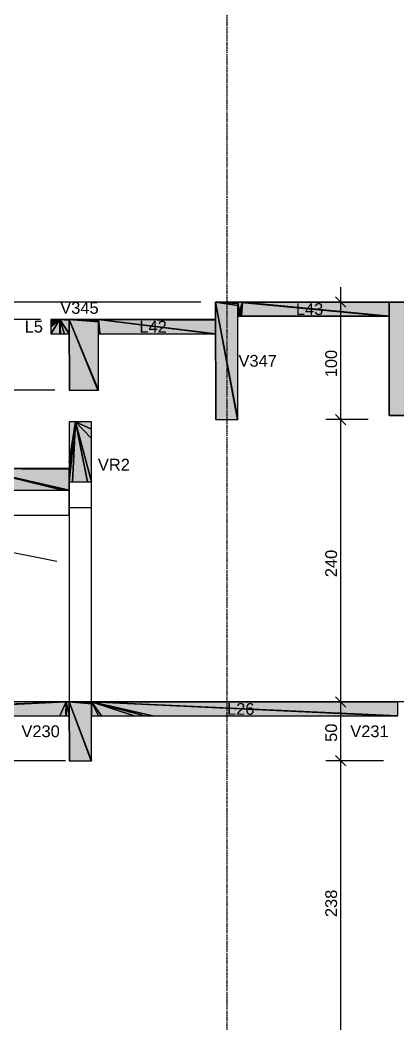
# Model space of a CAD drawing. Extents: x 37185 to 43130, y -8131 to -3926.
# Drawn here: x 38736 to 38950, y -7439 to -6870 of the extents above; entities that cross this region are included whole.
import ezdxf

# ---------------------------------------------------------------- set-up
doc = ezdxf.new("R2010")
doc.units = 0
doc.header["$MEASUREMENT"] = 0
doc.linetypes.add('ESTILO_TQS_0004', pattern=[1.12, 0.5, -0.2, 0.01, -0.2, 0.01, -0.2])
for name, color, linetype in [('48', 4, 'CONTINUOUS'), ('52', 3, 'CONTINUOUS'), ('70', 160, 'CONTINUOUS'), ('74', 2, 'CONTINUOUS'), ('75', 9, 'CONTINUOUS'), ('96', 252, 'CONTINUOUS')]:
    doc.layers.add(name, color=color, linetype=linetype)
doc.styles.add('TQS_ARIAL', font='arial.ttf')

msp = doc.modelspace()

# ---------------------------------------------------------------- linework, layer by layer
at = {"layer": '48', "linetype": 'Continuous'}
for p, q in [((38763.65, -7131.71), (38763.65, -7256.5)), ((38776.32, -7146.41), (38776.32, -7131.71)), ((38776.32, -7256.5), (38776.32, -7131.71)), ((38763.65, -7146.41), (38763.65, -7136.51)), ((38763.65, -7146.41), (38769.43, -7146.41)), ((38763.65, -7150.63), (38763.65, -7146.41)), ((38769.43, -7146.41), (38776.32, -7146.41)), ((38702.26, -7150.63), (38763.65, -7150.63))]:
    msp.add_line(p, q, dxfattribs=at)
msp.add_lwpolyline([(38572.39, -7140.13), (38756.71, -7176.69)], dxfattribs=at)
at = {"layer": '52', "linetype": 'Continuous'}
msp.add_line((39329.32, -7029.84), (38944.99, -7029.84), dxfattribs=at)
for points in [[(38846.65, -7029.84), (38846.65, -7039.84)], [(38944.99, -7029.84), (38859.32, -7029.84), (38846.65, -7029.84)], [(38846.65, -7029.84), (38846.65, -7039.84)], [(38944.99, -7029.84), (38861.99, -7029.84), (38859.32, -7029.84), (38846.65, -7029.84)], [(38944.99, -7037.84), (38944.99, -7030.08), (38944.99, -7030.03), (38944.99, -7029.84)], [(38944.99, -7037.84), (38944.99, -7030.08), (38944.99, -7030.03), (38944.99, -7029.84)], [(38968.32, -7094.25), (38944.99, -7094.25), (38944.99, -7029.84), (39329.32, -7029.84), (39329.32, -7094.25), (39305.99, -7094.25), (39305.99, -7037.59), (38968.32, -7037.59), (38968.32, -7094.25)], [(38859.32, -7037.59), (38944.99, -7037.59), (38944.99, -7094.25), (38968.32, -7094.25), (38968.32, -7037.59), (39305.99, -7037.59), (39305.99, -7094.25), (39329.32, -7094.25), (39329.32, -7037.84)], [(38859.32, -7096.5), (38859.32, -7037.84)], [(38859.32, -7037.84), (38860.38, -7037.84), (38943.38, -7037.84), (38944.99, -7037.84)], [(38859.32, -7096.5), (38859.32, -7037.84)], [(38859.32, -7037.84), (38860.38, -7037.84), (38861.43, -7037.84), (38944.43, -7037.84), (38944.99, -7037.84)], [(38846.65, -7039.84), (38780.32, -7039.84), (38763.65, -7039.84), (38758.36, -7039.84), (38753.32, -7039.84)], [(38753.32, -7039.84), (38753.32, -7040.98), (38753.32, -7043.93), (38753.32, -7047.84)], [(38753.32, -7047.84), (38758.36, -7047.84), (38758.78, -7047.84), (38761.01, -7047.84), (38763.65, -7047.84)], [(38763.65, -7047.84), (38763.65, -7079.84)], [(38780.32, -7079.84), (38780.32, -7047.84)], [(38780.32, -7047.84), (38781.14, -7047.84), (38845.41, -7047.84), (38846.65, -7047.84)], [(38846.65, -7047.84), (38846.65, -7096.5)], [(38846.65, -7047.84), (38846.65, -7096.5)], [(38763.65, -7079.84), (38763.87, -7079.84), (38780.02, -7079.84), (38780.32, -7079.84)], [(38776.32, -7097.73), (38767.21, -7097.73), (38763.65, -7097.73)], [(38763.65, -7097.73), (38763.65, -7120.71), (38763.65, -7124.3)], [(38776.32, -7131.71), (38776.32, -7107.28), (38776.32, -7101.94), (38776.32, -7097.73)], [(38846.65, -7096.5), (38846.81, -7096.5), (38859.08, -7096.5), (38859.32, -7096.5)], [(38846.65, -7096.5), (38846.81, -7096.5), (38859.08, -7096.5), (38859.32, -7096.5)], [(38763.65, -7124.3), (38709.86, -7124.3), (38388.02, -7124.3)], [(38763.65, -7131.71), (38765.52, -7131.71), (38774.09, -7131.71), (38776.32, -7131.71)], [(38763.65, -7136.51), (38763.65, -7131.71)], [(38388.02, -7136.51), (38535.18, -7136.51), (38535.36, -7136.51), (38537.54, -7136.51), (38545.01, -7136.51), (38572.31, -7136.51), (38587.66, -7136.51), (38631.4, -7136.51), (38657.45, -7136.51), (38760.05, -7136.51), (38763.65, -7136.51)], [(38776.32, -7256.5), (38763.65, -7256.5), (38761.95, -7256.5), (38596.32, -7256.5), (38586.99, -7256.5)], [(38776.32, -7289.84), (38776.32, -7264.5), (38776.32, -7257.54), (38776.32, -7256.94), (38776.32, -7256.5)], [(38776.37, -7256.5), (38776.32, -7264.5)], [(39978.32, -7256.5), (39976.32, -7256.5), (39963.65, -7256.5), (39585.99, -7256.5), (39573.32, -7256.5), (39479.99, -7256.5), (39475.32, -7256.5), (39470.65, -7256.5), (39322.65, -7256.5), (39309.99, -7256.5), (39306.04, -7256.5), (38962.65, -7256.5), (38949.99, -7256.5), (38776.37, -7256.5)], [(38596.32, -7264.5), (38758.44, -7264.5), (38761.73, -7264.5), (38761.95, -7264.5), (38763.65, -7264.5)], [(38763.65, -7264.5), (38763.65, -7289.84)], [(38776.32, -7264.5), (38776.37, -7264.5), (38780.25, -7264.5), (38780.32, -7264.5), (38782.03, -7264.5), (38800.46, -7264.5), (38806.59, -7264.5), (38811.14, -7264.5), (38945.7, -7264.5), (38948.32, -7264.5), (38949.93, -7264.5), (38949.97, -7264.5), (38949.99, -7264.5)], [(38763.65, -7289.84), (38763.82, -7289.84), (38776.09, -7289.84), (38776.32, -7289.84)]]:
    msp.add_lwpolyline(points, dxfattribs=at)
at = {"layer": '70', "linetype": 'ESTILO_TQS_0004'}
msp.add_line((38852.99, -4463.57), (38852.99, -7787.17), dxfattribs=at)
at = {"layer": '75', "linetype": 'Continuous'}
for p, q in [((38917.48, -7021.5), (38917.48, -7104.84)), ((38914.53, -7026.89), (38920.42, -7032.78)), ((38838.32, -7029.84), (38701.58, -7029.84)), ((38838.32, -7029.84), (38701.58, -7029.84)), ((38846.65, -7029.84), (38846.65, -7029.84)), ((38846.65, -7029.84), (38846.65, -7029.84)), ((38949.33, -7029.84), (38909.14, -7029.84)), ((38747.51, -7039.84), (38701.58, -7039.84)), ((38747.51, -7039.84), (38701.58, -7039.84)), ((38755.84, -7039.84), (38755.84, -7039.84)), ((38755.84, -7039.84), (38755.84, -7039.84)), ((38755.54, -7079.84), (38701.58, -7079.84)), ((38763.87, -7079.84), (38763.87, -7079.84)), ((38917.48, -7088.17), (38917.48, -7264.84)), ((38914.53, -7093.56), (38920.42, -7099.45)), ((38914.53, -7093.56), (38920.42, -7099.45)), ((38933.21, -7096.5), (38909.14, -7096.5)), ((38924.88, -7096.5), (38909.14, -7096.5)), ((38933.21, -7096.5), (38933.21, -7096.5)), ((38941.55, -7096.5), (38941.55, -7096.5)), ((38917.48, -7248.17), (38917.48, -7298.17)), ((38914.53, -7253.56), (38920.42, -7259.45)), ((38914.53, -7253.56), (38920.42, -7259.45)), ((38743.42, -7256.5), (38743.42, -7256.5)), ((38941.65, -7256.5), (38909.14, -7256.5)), ((38938.77, -7256.5), (38909.14, -7256.5)), ((38947.1, -7256.5), (38947.1, -7256.5)), ((38917.48, -7281.5), (38917.48, -7456.83)), ((38914.53, -7286.89), (38920.42, -7292.78)), ((38914.53, -7286.89), (38920.42, -7292.78)), ((38761.62, -7289.84), (38709.84, -7289.84)), ((38761.62, -7289.84), (38709.84, -7289.84)), ((38769.96, -7289.84), (38769.96, -7289.84)), ((38769.96, -7289.84), (38769.96, -7289.84)), ((38941.81, -7289.84), (38909.14, -7289.84)), ((38941.81, -7289.84), (38909.14, -7289.84))]:
    msp.add_line(p, q, dxfattribs=at)
at = {"layer": '96', "linetype": 'Continuous'}
for points in [[(38846.65, -7029.84), (38846.65, -7096.5), (38846.81, -7096.5), (38846.65, -7029.84)], [(38846.65, -7029.84), (38846.81, -7096.5), (38859.08, -7096.5), (38846.65, -7029.84)], [(38846.65, -7029.84), (38859.08, -7096.5), (38859.32, -7096.5), (38846.65, -7029.84)], [(38846.65, -7029.84), (38859.32, -7096.5), (38859.32, -7031.91), (38846.65, -7029.84)], [(38846.65, -7029.84), (38859.32, -7031.91), (38859.32, -7030.66), (38846.65, -7029.84)], [(38846.65, -7029.84), (38859.32, -7030.66), (38859.32, -7029.84), (38846.65, -7029.84)], [(38846.65, -7029.84), (38846.65, -7096.5), (38846.81, -7096.5), (38846.65, -7029.84)], [(38846.65, -7029.84), (38846.81, -7096.5), (38859.08, -7096.5), (38846.65, -7029.84)], [(38846.65, -7029.84), (38859.08, -7096.5), (38859.32, -7096.5), (38846.65, -7029.84)], [(38846.65, -7029.84), (38859.32, -7096.5), (38859.32, -7031.91), (38846.65, -7029.84)], [(38846.65, -7029.84), (38859.32, -7031.91), (38859.32, -7030.66), (38846.65, -7029.84)], [(38846.65, -7029.84), (38859.32, -7030.66), (38859.32, -7029.84), (38846.65, -7029.84)], [(38859.32, -7029.84), (38859.32, -7037.84), (38860.38, -7037.84), (38859.32, -7029.84)], [(38859.32, -7029.84), (38860.38, -7037.84), (38943.38, -7037.84), (38859.32, -7029.84)], [(38859.32, -7029.84), (38943.38, -7037.84), (38944.99, -7037.84), (38859.32, -7029.84)], [(38859.32, -7029.84), (38944.99, -7037.84), (38944.99, -7030.08), (38859.32, -7029.84)], [(38859.32, -7029.84), (38944.99, -7030.08), (38944.99, -7030.03), (38859.32, -7029.84)], [(38859.32, -7029.84), (38944.99, -7030.03), (38944.99, -7029.84), (38859.32, -7029.84)], [(38861.99, -7029.84), (38859.32, -7029.84), (38859.32, -7037.59), (38861.99, -7029.84)], [(38861.99, -7029.84), (38859.32, -7037.59), (38859.32, -7037.74), (38861.99, -7029.84)], [(38861.99, -7029.84), (38859.32, -7037.74), (38859.32, -7037.84), (38861.99, -7029.84)], [(38861.99, -7029.84), (38859.32, -7037.84), (38860.38, -7037.84), (38861.99, -7029.84)], [(38861.99, -7029.84), (38860.38, -7037.84), (38861.43, -7037.84), (38861.99, -7029.84)], [(38861.99, -7029.84), (38861.43, -7037.84), (38944.43, -7037.84), (38861.99, -7029.84)], [(38861.99, -7029.84), (38944.43, -7037.84), (38944.99, -7037.84), (38861.99, -7029.84)], [(38861.99, -7029.84), (38944.99, -7037.84), (38944.99, -7030.08), (38861.99, -7029.84)], [(38861.99, -7029.84), (38944.99, -7030.08), (38944.99, -7030.03), (38861.99, -7029.84)], [(38861.99, -7029.84), (38944.99, -7030.03), (38944.99, -7029.84), (38861.99, -7029.84)], [(38944.99, -7029.84), (38944.99, -7094.25), (38968.32, -7094.25), (38968.32, -7037.59), (39305.99, -7037.59), (39305.99, -7094.25), (39329.32, -7094.25), (39329.32, -7029.84), (38944.99, -7029.84)], [(38758.36, -7039.84), (38753.32, -7039.84), (38753.32, -7040.98), (38758.36, -7039.84)], [(38758.36, -7039.84), (38753.32, -7040.98), (38753.32, -7043.93), (38758.36, -7039.84)], [(38758.36, -7039.84), (38753.32, -7043.93), (38753.32, -7047.84), (38758.36, -7039.84)], [(38758.36, -7039.84), (38753.32, -7047.84), (38758.36, -7047.84), (38758.36, -7039.84)], [(38758.36, -7039.84), (38758.36, -7047.84), (38758.78, -7047.84), (38758.36, -7039.84)], [(38758.36, -7039.84), (38758.78, -7047.84), (38761.01, -7047.84), (38758.36, -7039.84)], [(38758.36, -7039.84), (38761.01, -7047.84), (38763.65, -7047.84), (38758.36, -7039.84)], [(38758.36, -7039.84), (38763.65, -7047.84), (38763.65, -7040.08), (38758.36, -7039.84)], [(38758.36, -7039.84), (38763.65, -7040.08), (38763.65, -7039.94), (38758.36, -7039.84)], [(38758.36, -7039.84), (38763.65, -7039.94), (38763.65, -7039.84), (38758.36, -7039.84)], [(38763.65, -7039.84), (38763.65, -7079.84), (38763.87, -7079.84), (38763.65, -7039.84)], [(38763.65, -7039.84), (38763.87, -7079.84), (38780.02, -7079.84), (38763.65, -7039.84)], [(38763.65, -7039.84), (38780.02, -7079.84), (38780.32, -7079.84), (38763.65, -7039.84)], [(38763.65, -7039.84), (38780.32, -7079.84), (38780.32, -7041.08), (38763.65, -7039.84)], [(38763.65, -7039.84), (38780.32, -7041.08), (38780.32, -7040.36), (38763.65, -7039.84)], [(38763.65, -7039.84), (38780.32, -7040.36), (38780.32, -7039.84), (38763.65, -7039.84)], [(38780.32, -7039.84), (38780.32, -7047.84), (38781.14, -7047.84), (38780.32, -7039.84)], [(38780.32, -7039.84), (38781.14, -7047.84), (38845.41, -7047.84), (38780.32, -7039.84)], [(38780.32, -7039.84), (38845.41, -7047.84), (38846.65, -7047.84), (38780.32, -7039.84)], [(38780.32, -7039.84), (38846.65, -7047.84), (38846.65, -7040.08), (38780.32, -7039.84)], [(38780.32, -7039.84), (38846.65, -7040.08), (38846.65, -7039.93), (38780.32, -7039.84)], [(38780.32, -7039.84), (38846.65, -7039.93), (38846.65, -7039.84), (38780.32, -7039.84)], [(38767.21, -7097.73), (38763.65, -7097.73), (38763.65, -7120.71), (38767.21, -7097.73)], [(38767.21, -7097.73), (38763.65, -7120.71), (38763.65, -7126.82), (38767.21, -7097.73)], [(38767.21, -7097.73), (38763.65, -7126.82), (38763.65, -7131.71), (38767.21, -7097.73)], [(38767.21, -7097.73), (38763.65, -7131.71), (38765.52, -7131.71), (38767.21, -7097.73)], [(38767.21, -7097.73), (38765.52, -7131.71), (38774.09, -7131.71), (38767.21, -7097.73)], [(38767.21, -7097.73), (38774.09, -7131.71), (38776.32, -7131.71), (38767.21, -7097.73)], [(38767.21, -7097.73), (38776.32, -7131.71), (38776.32, -7107.28), (38767.21, -7097.73)], [(38767.21, -7097.73), (38776.32, -7107.28), (38776.32, -7101.94), (38767.21, -7097.73)], [(38767.21, -7097.73), (38776.32, -7101.94), (38776.32, -7097.73), (38767.21, -7097.73)], [(38709.86, -7124.3), (38657.45, -7136.51), (38760.05, -7136.51), (38709.86, -7124.3)], [(38709.86, -7124.3), (38760.05, -7136.51), (38763.65, -7136.51), (38709.86, -7124.3)], [(38709.86, -7124.3), (38763.65, -7136.51), (38763.65, -7124.68), (38709.86, -7124.3)], [(38709.86, -7124.3), (38763.65, -7124.68), (38763.65, -7124.46), (38709.86, -7124.3)], [(38709.86, -7124.3), (38763.65, -7124.46), (38763.65, -7124.3), (38709.86, -7124.3)], [(38761.95, -7256.5), (38596.32, -7256.5), (38596.32, -7263.11), (38761.95, -7256.5)], [(38761.95, -7256.5), (38596.32, -7263.11), (38596.32, -7263.94), (38761.95, -7256.5)], [(38761.95, -7256.5), (38596.32, -7263.94), (38596.32, -7264.5), (38761.95, -7256.5)], [(38761.95, -7256.5), (38596.32, -7264.5), (38758.44, -7264.5), (38761.95, -7256.5)], [(38761.95, -7256.5), (38758.44, -7264.5), (38761.73, -7264.5), (38761.95, -7256.5)], [(38761.95, -7256.5), (38761.73, -7264.5), (38761.95, -7264.5), (38761.95, -7256.5)], [(38761.95, -7256.5), (38761.95, -7264.5), (38763.65, -7264.5), (38761.95, -7256.5)], [(38761.95, -7256.5), (38763.65, -7264.5), (38763.65, -7256.75), (38761.95, -7256.5)], [(38761.95, -7256.5), (38763.65, -7256.75), (38763.65, -7256.61), (38761.95, -7256.5)], [(38761.95, -7256.5), (38763.65, -7256.61), (38763.65, -7256.5), (38761.95, -7256.5)], [(38763.65, -7256.5), (38763.65, -7289.84), (38763.82, -7289.84), (38763.65, -7256.5)], [(38763.65, -7256.5), (38763.82, -7289.84), (38776.09, -7289.84), (38763.65, -7256.5)], [(38763.65, -7256.5), (38776.09, -7289.84), (38776.32, -7289.84), (38763.65, -7256.5)], [(38763.65, -7256.5), (38776.32, -7289.84), (38776.32, -7257.54), (38763.65, -7256.5)], [(38763.65, -7256.5), (38776.32, -7257.54), (38776.32, -7256.94), (38763.65, -7256.5)], [(38763.65, -7256.5), (38776.32, -7256.94), (38776.32, -7256.5), (38763.65, -7256.5)], [(38776.37, -7256.5), (38776.32, -7264.5), (38776.37, -7264.5), (38776.37, -7256.5)], [(38776.37, -7256.5), (38776.37, -7264.5), (38780.25, -7264.5), (38776.37, -7256.5)], [(38776.37, -7256.5), (38780.25, -7264.5), (38780.32, -7264.5), (38776.37, -7256.5)], [(38776.37, -7256.5), (38780.32, -7264.5), (38782.03, -7264.5), (38776.37, -7256.5)], [(38776.37, -7256.5), (38782.03, -7264.5), (38800.46, -7264.5), (38776.37, -7256.5)], [(38776.37, -7256.5), (38800.46, -7264.5), (38806.59, -7264.5), (38776.37, -7256.5)], [(38776.37, -7256.5), (38806.59, -7264.5), (38811.14, -7264.5), (38776.37, -7256.5)], [(38776.37, -7256.5), (38811.14, -7264.5), (38945.7, -7264.5), (38776.37, -7256.5)], [(38776.37, -7256.5), (38945.7, -7264.5), (38948.32, -7264.5), (38776.37, -7256.5)], [(38776.37, -7256.5), (38948.32, -7264.5), (38949.93, -7264.5), (38776.37, -7256.5)], [(38776.37, -7256.5), (38949.93, -7264.5), (38949.97, -7264.5), (38776.37, -7256.5)], [(38776.37, -7256.5), (38949.97, -7264.5), (38949.99, -7264.5), (38776.37, -7256.5)], [(38776.37, -7256.5), (38949.99, -7264.5), (38949.99, -7256.75), (38776.37, -7256.5)], [(38776.37, -7256.5), (38949.99, -7256.75), (38949.99, -7256.6), (38776.37, -7256.5)], [(38776.37, -7256.5), (38949.99, -7256.6), (38949.99, -7256.5), (38776.37, -7256.5)]]:
    msp.add_lwpolyline(points, dxfattribs=at)
for points in [[(38846.65, -7029.84), (38846.65, -7096.5), (38846.81, -7096.5)], [(38846.65, -7029.84), (38846.81, -7096.5), (38846.65, -7029.84)], [(38846.65, -7029.84), (38846.81, -7096.5), (38859.08, -7096.5)], [(38846.65, -7029.84), (38859.08, -7096.5), (38846.65, -7029.84)], [(38846.65, -7029.84), (38859.08, -7096.5), (38859.32, -7096.5)], [(38846.65, -7029.84), (38859.32, -7096.5), (38846.65, -7029.84)], [(38846.65, -7029.84), (38859.32, -7096.5), (38859.32, -7031.91)], [(38846.65, -7029.84), (38859.32, -7031.91), (38846.65, -7029.84)], [(38846.65, -7029.84), (38859.32, -7031.91), (38859.32, -7030.66)], [(38846.65, -7029.84), (38859.32, -7030.66), (38846.65, -7029.84)], [(38846.65, -7029.84), (38859.32, -7030.66), (38859.32, -7029.84)], [(38846.65, -7029.84), (38859.32, -7029.84), (38846.65, -7029.84)], [(38846.65, -7029.84), (38846.65, -7096.5), (38846.81, -7096.5)], [(38846.65, -7029.84), (38846.81, -7096.5), (38846.65, -7029.84)], [(38846.65, -7029.84), (38846.81, -7096.5), (38859.08, -7096.5)], [(38846.65, -7029.84), (38859.08, -7096.5), (38846.65, -7029.84)], [(38846.65, -7029.84), (38859.08, -7096.5), (38859.32, -7096.5)], [(38846.65, -7029.84), (38859.32, -7096.5), (38846.65, -7029.84)], [(38846.65, -7029.84), (38859.32, -7096.5), (38859.32, -7031.91)], [(38846.65, -7029.84), (38859.32, -7031.91), (38846.65, -7029.84)], [(38846.65, -7029.84), (38859.32, -7031.91), (38859.32, -7030.66)], [(38846.65, -7029.84), (38859.32, -7030.66), (38846.65, -7029.84)], [(38846.65, -7029.84), (38859.32, -7030.66), (38859.32, -7029.84)], [(38846.65, -7029.84), (38859.32, -7029.84), (38846.65, -7029.84)], [(38859.32, -7029.84), (38859.32, -7037.84), (38860.38, -7037.84)], [(38859.32, -7029.84), (38860.38, -7037.84), (38859.32, -7029.84)], [(38859.32, -7029.84), (38860.38, -7037.84), (38943.38, -7037.84)], [(38859.32, -7029.84), (38943.38, -7037.84), (38859.32, -7029.84)], [(38859.32, -7029.84), (38943.38, -7037.84), (38944.99, -7037.84)], [(38859.32, -7029.84), (38944.99, -7037.84), (38859.32, -7029.84)], [(38859.32, -7029.84), (38944.99, -7037.84), (38944.99, -7030.08)], [(38859.32, -7029.84), (38944.99, -7030.08), (38859.32, -7029.84)], [(38859.32, -7029.84), (38944.99, -7030.08), (38944.99, -7030.03)], [(38859.32, -7029.84), (38944.99, -7030.03), (38859.32, -7029.84)], [(38859.32, -7029.84), (38944.99, -7030.03), (38944.99, -7029.84)], [(38859.32, -7029.84), (38944.99, -7029.84), (38859.32, -7029.84)], [(38861.99, -7029.84), (38859.32, -7029.84), (38859.32, -7037.59)], [(38861.99, -7029.84), (38859.32, -7037.59), (38861.99, -7029.84)], [(38861.99, -7029.84), (38859.32, -7037.59), (38859.32, -7037.74)], [(38861.99, -7029.84), (38859.32, -7037.74), (38861.99, -7029.84)], [(38861.99, -7029.84), (38859.32, -7037.74), (38859.32, -7037.84)], [(38861.99, -7029.84), (38859.32, -7037.84), (38861.99, -7029.84)], [(38861.99, -7029.84), (38859.32, -7037.84), (38860.38, -7037.84)], [(38861.99, -7029.84), (38860.38, -7037.84), (38861.99, -7029.84)], [(38861.99, -7029.84), (38860.38, -7037.84), (38861.43, -7037.84)], [(38861.99, -7029.84), (38861.43, -7037.84), (38861.99, -7029.84)], [(38861.99, -7029.84), (38861.43, -7037.84), (38944.43, -7037.84)], [(38861.99, -7029.84), (38944.43, -7037.84), (38861.99, -7029.84)], [(38861.99, -7029.84), (38944.43, -7037.84), (38944.99, -7037.84)], [(38861.99, -7029.84), (38944.99, -7037.84), (38861.99, -7029.84)], [(38861.99, -7029.84), (38944.99, -7037.84), (38944.99, -7030.08)], [(38861.99, -7029.84), (38944.99, -7030.08), (38861.99, -7029.84)], [(38861.99, -7029.84), (38944.99, -7030.08), (38944.99, -7030.03)], [(38861.99, -7029.84), (38944.99, -7030.03), (38861.99, -7029.84)], [(38861.99, -7029.84), (38944.99, -7030.03), (38944.99, -7029.84)], [(38861.99, -7029.84), (38944.99, -7029.84), (38861.99, -7029.84)], [(39329.32, -7029.84), (38944.99, -7029.84), (38968.32, -7037.59)], [(38944.99, -7029.84), (38944.99, -7094.25), (38968.32, -7094.25)], [(38944.99, -7029.84), (38968.32, -7094.25), (38968.32, -7037.59)], [(38758.36, -7039.84), (38753.32, -7039.84), (38753.32, -7040.98)], [(38758.36, -7039.84), (38753.32, -7040.98), (38758.36, -7039.84)], [(38758.36, -7039.84), (38753.32, -7040.98), (38753.32, -7043.93)], [(38758.36, -7039.84), (38753.32, -7043.93), (38758.36, -7039.84)], [(38758.36, -7039.84), (38753.32, -7043.93), (38753.32, -7047.84)], [(38758.36, -7039.84), (38753.32, -7047.84), (38758.36, -7039.84)], [(38758.36, -7039.84), (38753.32, -7047.84), (38758.36, -7047.84)], [(38758.36, -7039.84), (38758.36, -7047.84), (38758.36, -7039.84)], [(38758.36, -7039.84), (38758.36, -7047.84), (38758.78, -7047.84)], [(38758.36, -7039.84), (38758.78, -7047.84), (38758.36, -7039.84)], [(38758.36, -7039.84), (38758.78, -7047.84), (38761.01, -7047.84)], [(38758.36, -7039.84), (38761.01, -7047.84), (38758.36, -7039.84)], [(38758.36, -7039.84), (38761.01, -7047.84), (38763.65, -7047.84)], [(38758.36, -7039.84), (38763.65, -7047.84), (38758.36, -7039.84)], [(38758.36, -7039.84), (38763.65, -7047.84), (38763.65, -7040.08)], [(38758.36, -7039.84), (38763.65, -7040.08), (38758.36, -7039.84)], [(38758.36, -7039.84), (38763.65, -7040.08), (38763.65, -7039.94)], [(38758.36, -7039.84), (38763.65, -7039.94), (38758.36, -7039.84)], [(38758.36, -7039.84), (38763.65, -7039.94), (38763.65, -7039.84)], [(38758.36, -7039.84), (38763.65, -7039.84), (38758.36, -7039.84)], [(38763.65, -7039.84), (38763.65, -7079.84), (38763.87, -7079.84)], [(38763.65, -7039.84), (38763.87, -7079.84), (38763.65, -7039.84)], [(38763.65, -7039.84), (38763.87, -7079.84), (38780.02, -7079.84)], [(38763.65, -7039.84), (38780.02, -7079.84), (38763.65, -7039.84)], [(38763.65, -7039.84), (38780.02, -7079.84), (38780.32, -7079.84)], [(38763.65, -7039.84), (38780.32, -7079.84), (38763.65, -7039.84)], [(38763.65, -7039.84), (38780.32, -7079.84), (38780.32, -7041.08)], [(38763.65, -7039.84), (38780.32, -7041.08), (38763.65, -7039.84)], [(38763.65, -7039.84), (38780.32, -7041.08), (38780.32, -7040.36)], [(38763.65, -7039.84), (38780.32, -7040.36), (38763.65, -7039.84)], [(38763.65, -7039.84), (38780.32, -7040.36), (38780.32, -7039.84)], [(38763.65, -7039.84), (38780.32, -7039.84), (38763.65, -7039.84)], [(38780.32, -7039.84), (38780.32, -7047.84), (38781.14, -7047.84)], [(38780.32, -7039.84), (38781.14, -7047.84), (38780.32, -7039.84)], [(38780.32, -7039.84), (38781.14, -7047.84), (38845.41, -7047.84)], [(38780.32, -7039.84), (38845.41, -7047.84), (38780.32, -7039.84)], [(38780.32, -7039.84), (38845.41, -7047.84), (38846.65, -7047.84)], [(38780.32, -7039.84), (38846.65, -7047.84), (38780.32, -7039.84)], [(38780.32, -7039.84), (38846.65, -7047.84), (38846.65, -7040.08)], [(38780.32, -7039.84), (38846.65, -7040.08), (38780.32, -7039.84)], [(38780.32, -7039.84), (38846.65, -7040.08), (38846.65, -7039.93)], [(38780.32, -7039.84), (38846.65, -7039.93), (38780.32, -7039.84)], [(38780.32, -7039.84), (38846.65, -7039.93), (38846.65, -7039.84)], [(38780.32, -7039.84), (38846.65, -7039.84), (38780.32, -7039.84)], [(38767.21, -7097.73), (38763.65, -7097.73), (38763.65, -7120.71)], [(38767.21, -7097.73), (38763.65, -7120.71), (38767.21, -7097.73)], [(38767.21, -7097.73), (38763.65, -7120.71), (38763.65, -7126.82)], [(38767.21, -7097.73), (38763.65, -7126.82), (38767.21, -7097.73)], [(38767.21, -7097.73), (38763.65, -7126.82), (38763.65, -7131.71)], [(38767.21, -7097.73), (38763.65, -7131.71), (38767.21, -7097.73)], [(38767.21, -7097.73), (38763.65, -7131.71), (38765.52, -7131.71)], [(38767.21, -7097.73), (38765.52, -7131.71), (38767.21, -7097.73)], [(38767.21, -7097.73), (38765.52, -7131.71), (38774.09, -7131.71)], [(38767.21, -7097.73), (38774.09, -7131.71), (38767.21, -7097.73)], [(38767.21, -7097.73), (38774.09, -7131.71), (38776.32, -7131.71)], [(38767.21, -7097.73), (38776.32, -7131.71), (38767.21, -7097.73)], [(38767.21, -7097.73), (38776.32, -7131.71), (38776.32, -7107.28)], [(38767.21, -7097.73), (38776.32, -7107.28), (38767.21, -7097.73)], [(38767.21, -7097.73), (38776.32, -7107.28), (38776.32, -7101.94)], [(38767.21, -7097.73), (38776.32, -7101.94), (38767.21, -7097.73)], [(38767.21, -7097.73), (38776.32, -7101.94), (38776.32, -7097.73)], [(38767.21, -7097.73), (38776.32, -7097.73), (38767.21, -7097.73)], [(38709.86, -7124.3), (38657.45, -7136.51), (38760.05, -7136.51)], [(38709.86, -7124.3), (38760.05, -7136.51), (38709.86, -7124.3)], [(38709.86, -7124.3), (38760.05, -7136.51), (38763.65, -7136.51)], [(38709.86, -7124.3), (38763.65, -7136.51), (38709.86, -7124.3)], [(38709.86, -7124.3), (38763.65, -7136.51), (38763.65, -7124.68)], [(38709.86, -7124.3), (38763.65, -7124.68), (38709.86, -7124.3)], [(38709.86, -7124.3), (38763.65, -7124.68), (38763.65, -7124.46)], [(38709.86, -7124.3), (38763.65, -7124.46), (38709.86, -7124.3)], [(38709.86, -7124.3), (38763.65, -7124.46), (38763.65, -7124.3)], [(38709.86, -7124.3), (38763.65, -7124.3), (38709.86, -7124.3)], [(38761.95, -7256.5), (38596.32, -7256.5), (38596.32, -7263.11)], [(38761.95, -7256.5), (38596.32, -7263.11), (38761.95, -7256.5)], [(38761.95, -7256.5), (38596.32, -7263.11), (38596.32, -7263.94)], [(38761.95, -7256.5), (38596.32, -7263.94), (38761.95, -7256.5)], [(38761.95, -7256.5), (38596.32, -7263.94), (38596.32, -7264.5)], [(38761.95, -7256.5), (38596.32, -7264.5), (38761.95, -7256.5)], [(38761.95, -7256.5), (38596.32, -7264.5), (38758.44, -7264.5)], [(38761.95, -7256.5), (38758.44, -7264.5), (38761.95, -7256.5)], [(38761.95, -7256.5), (38758.44, -7264.5), (38761.73, -7264.5)], [(38761.95, -7256.5), (38761.73, -7264.5), (38761.95, -7256.5)], [(38761.95, -7256.5), (38761.73, -7264.5), (38761.95, -7264.5)], [(38761.95, -7256.5), (38761.95, -7264.5), (38761.95, -7256.5)], [(38761.95, -7256.5), (38761.95, -7264.5), (38763.65, -7264.5)], [(38761.95, -7256.5), (38763.65, -7264.5), (38761.95, -7256.5)], [(38761.95, -7256.5), (38763.65, -7264.5), (38763.65, -7256.75)], [(38761.95, -7256.5), (38763.65, -7256.75), (38761.95, -7256.5)], [(38761.95, -7256.5), (38763.65, -7256.75), (38763.65, -7256.61)], [(38761.95, -7256.5), (38763.65, -7256.61), (38761.95, -7256.5)], [(38761.95, -7256.5), (38763.65, -7256.61), (38763.65, -7256.5)], [(38761.95, -7256.5), (38763.65, -7256.5), (38761.95, -7256.5)], [(38763.65, -7256.5), (38763.65, -7289.84), (38763.82, -7289.84)], [(38763.65, -7256.5), (38763.82, -7289.84), (38763.65, -7256.5)], [(38763.65, -7256.5), (38763.82, -7289.84), (38776.09, -7289.84)], [(38763.65, -7256.5), (38776.09, -7289.84), (38763.65, -7256.5)], [(38763.65, -7256.5), (38776.09, -7289.84), (38776.32, -7289.84)], [(38763.65, -7256.5), (38776.32, -7289.84), (38763.65, -7256.5)], [(38763.65, -7256.5), (38776.32, -7289.84), (38776.32, -7257.54)], [(38763.65, -7256.5), (38776.32, -7257.54), (38763.65, -7256.5)], [(38763.65, -7256.5), (38776.32, -7257.54), (38776.32, -7256.94)], [(38763.65, -7256.5), (38776.32, -7256.94), (38763.65, -7256.5)], [(38763.65, -7256.5), (38776.32, -7256.94), (38776.32, -7256.5)], [(38763.65, -7256.5), (38776.32, -7256.5), (38763.65, -7256.5)], [(38776.37, -7256.5), (38776.32, -7264.5), (38776.37, -7264.5)], [(38776.37, -7256.5), (38776.37, -7264.5), (38776.37, -7256.5)], [(38776.37, -7256.5), (38776.37, -7264.5), (38780.25, -7264.5)], [(38776.37, -7256.5), (38780.25, -7264.5), (38776.37, -7256.5)], [(38776.37, -7256.5), (38780.25, -7264.5), (38780.32, -7264.5)], [(38776.37, -7256.5), (38780.32, -7264.5), (38776.37, -7256.5)], [(38776.37, -7256.5), (38780.32, -7264.5), (38782.03, -7264.5)], [(38776.37, -7256.5), (38782.03, -7264.5), (38776.37, -7256.5)], [(38776.37, -7256.5), (38782.03, -7264.5), (38800.46, -7264.5)], [(38776.37, -7256.5), (38800.46, -7264.5), (38776.37, -7256.5)], [(38776.37, -7256.5), (38800.46, -7264.5), (38806.59, -7264.5)], [(38776.37, -7256.5), (38806.59, -7264.5), (38776.37, -7256.5)], [(38776.37, -7256.5), (38806.59, -7264.5), (38811.14, -7264.5)], [(38776.37, -7256.5), (38811.14, -7264.5), (38776.37, -7256.5)], [(38776.37, -7256.5), (38811.14, -7264.5), (38945.7, -7264.5)], [(38776.37, -7256.5), (38945.7, -7264.5), (38776.37, -7256.5)], [(38776.37, -7256.5), (38945.7, -7264.5), (38948.32, -7264.5)], [(38776.37, -7256.5), (38948.32, -7264.5), (38776.37, -7256.5)], [(38776.37, -7256.5), (38948.32, -7264.5), (38949.93, -7264.5)], [(38776.37, -7256.5), (38949.93, -7264.5), (38776.37, -7256.5)], [(38776.37, -7256.5), (38949.93, -7264.5), (38949.93, -7264.5)], [(38776.37, -7256.5), (38949.93, -7264.5), (38776.37, -7256.5)], [(38776.37, -7256.5), (38949.97, -7264.5), (38949.97, -7264.5)], [(38776.37, -7256.5), (38949.97, -7264.5), (38776.37, -7256.5)], [(38776.37, -7256.5), (38949.99, -7264.5), (38949.99, -7256.75)], [(38776.37, -7256.5), (38949.99, -7256.75), (38776.37, -7256.5)], [(38776.37, -7256.5), (38949.99, -7256.75), (38949.99, -7256.6)], [(38776.37, -7256.5), (38949.99, -7256.6), (38776.37, -7256.5)], [(38776.37, -7256.5), (38949.99, -7256.6), (38949.99, -7256.5)], [(38776.37, -7256.5), (38949.99, -7256.5), (38776.37, -7256.5)]]:
    msp.add_solid(points, dxfattribs=at)

# ---------------------------------------------------------------- texts
at = {"layer": '74', "linetype": 'Continuous', "style": 'TQS_ARIAL'}
for s, p in [('V345', (38758.65, -7036.5)), ('L43', (38892.15, -7037.17)), ('L43', (38892.15, -7037.17)), ('L5', (38738.49, -7047.17)), ('L42', (38803.49, -7047.17)), ('V347', (38859.65, -7066.5)), ('V347', (38859.65, -7066.5)), ('VR2', (38779.99, -7125.4)), ('L26', (38853.15, -7263.84)), ('V230', (38736.65, -7276.5)), ('V231', (38922.99, -7276.5))]:
    msp.add_text(s, height=6.667, dxfattribs=at).set_placement(p)
at = {"layer": '75', "linetype": 'Continuous', "style": 'TQS_ARIAL'}
for s, p in [('100', (38915.48, -7072.5)), ('240', (38915.48, -7185.84)), ('50', (38915.48, -7279.17)), ('238', (38915.48, -7378.5))]:
    msp.add_text(s, height=6.667, rotation=90, dxfattribs=at).set_placement(p)

doc.saveas('drawing.dxf')
